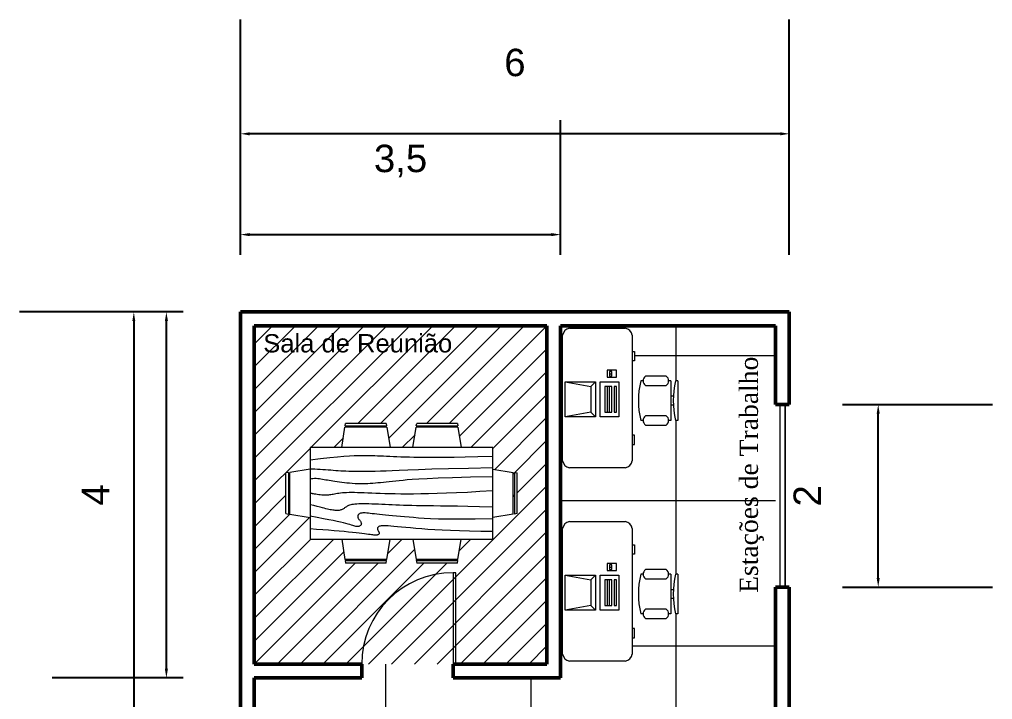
# Model space of a CAD drawing. Header units: metres. Extents: x -2.4 to 9.7, y -1.7 to 13.2.
# Drawn here: x -2.42 to 8.22, y 5.76 to 13.2 of the extents above; entities that cross this region are included whole.
import ezdxf

# ---------------------------------------------------------------- set-up
doc = ezdxf.new("R2010")
doc.units = ezdxf.units.M
doc.linetypes.add('OCULTA2', pattern=[4.7625, 3.175, -1.5875])
for name, color, linetype, lineweight in [('ARQ_ALVENARIA_CORTE', 6, 'Continuous', 50), ('ARQ_COTAS', 1, 'Continuous', 9), ('ARQ_ESQUADRIAS', 2, 'Continuous', 20), ('ARQ_MOBILIARIO', 1, 'Continuous', 9), ('ARQ_PISO', 253, 'Continuous', 9), ('ARQ_TEXTO', 7, 'Continuous', 18)]:
    doc.layers.add(name, color=color, linetype=linetype, lineweight=lineweight)
doc.styles.get("Standard").update_dxf_attribs({"font": 'arial.ttf'})
doc.dimstyles.new('ISO-25', dxfattribs={"dimtxt": 0.3, "dimasz": 0.1, "dimexe": 1.25, "dimexo": 0.625, "dimtad": 1, "dimtxsty": 'Standard', "dimcen": 2.5, "dimadec": 0, "dimazin": 0, "dimtfac": 1, "dimtmove": 0, "dimatfit": 3, "dimfxl": 1, "dimarcsym": 0})

# ---------------------------------------------------------------- blocks, each defined once
blk = doc.blocks.new('Terminal de computador')
at = {"linetype": 'Continuous'}
for p, q in [((-10, 11.5), (5, 11.5)), ((-8, 0.5), (-10, 11.5)), ((-10, -1.5), (-10, 11.5)), ((5, 11.5), (3, 0.5)), ((5, 11.5), (5, -1.5)), ((-10, -1.5), (-8, 0.5)), ((3, 0.5), (-8, 0.5)), ((3, 0.5), (5, -1.5)), ((5, -1.5), (-10, -1.5)), ((-10, -11.5), (-10, -3.5)), ((-10, -3.5), (5, -3.5)), ((5, -3.5), (5, -11.5)), ((-8, -5.5), (-8, -8.5)), ((3, -5.5), (-8, -5.5)), ((3, -6.5), (-8, -6.5)), ((-8, -7.5), (3, -7.5)), ((3, -8.5), (3, -5.5)), ((10, -6.5), (7, -6.5)), ((7, -6.5), (7, -10.5)), ((9.5, -7.5), (7.5, -7.5)), ((7.5, -7.5), (7.5, -8.5)), ((8.5, -7.5), (8.5, -8.5)), ((9.5, -8.5), (9.5, -7.5)), ((10, -10.5), (10, -6.5)), ((5, -11.5), (-10, -11.5)), ((-8, -8.5), (3, -8.5)), ((-8, -9.5), (-8, -10.5)), ((3, -9.5), (-8, -9.5)), ((-8, -10.5), (3, -10.5)), ((3, -10.5), (3, -9.5)), ((7, -10.5), (10, -10.5)), ((7.5, -8.5), (9.5, -8.5))]:
    blk.add_line(p, q, dxfattribs=at)
blk = doc.blocks.new('Mesa - 30 x 60 in.')
at = {"linetype": 'Continuous'}
for p, q in [((-26.999995, 0), (26.999995, 0)), ((-29.999995, -27), (-29.999995, -3)), ((29.999995, -3), (29.999995, -27)), ((26.999995, -30), (-26.999995, -30)), ((-20.000005, -30), (-20.000005, -31)), ((-20.000005, -31), (-16.000005, -31)), ((-16.000005, -31), (-16.000005, -30)), ((15.999995, -31), (15.999995, -30)), ((19.999995, -31), (15.999995, -31)), ((19.999995, -30), (19.999995, -31))]:
    blk.add_line(p, q, dxfattribs=at)
for centre, start, end in [((-26.499995, -3.5), 98.1301, 171.8699), ((26.499995, -3.5), 8.130102, 81.8699), ((-26.499995, -26.5), 188.1301, 261.8699), ((26.499995, -26.5), 278.1301, 351.8699)]:
    blk.add_arc(centre, 3.535534, start, end, dxfattribs=at)
blk = doc.blocks.new('Cadeira - Mesa')
at = {"linetype": 'Continuous'}
for p, q in [((-8.5, 0), (-8.5, -1)), ((-8.5, 0), (8.5, 0)), ((8.5, 0), (8.5, -1)), ((-8.5, -3), (-8.5, -4)), ((-8.5, -3), (8.5, -3)), ((-2, -3), (-2, -1.9355)), ((2, -1.9576), (2, -3)), ((8.5, -3), (8.5, -4)), ((-10.5, -5), (-10.5, -14)), ((-6.5, -14), (-6.5, -5)), ((6.5, -5), (6.5, -14)), ((10.5, -14), (10.5, -5)), ((-8.5, -15), (-8.5, -16)), ((8.5, -15), (8.5, -16))]:
    blk.add_line(p, q, dxfattribs=at)
for centre, radius, start, end in [((-8.5, -6.5), 2.5, 36.8699, 143.1301), ((0, 34.625), 36.625, 256.5803, 283.4197), ((8.5, -6.5), 2.5, 36.8699, 143.1301), ((-8.5, -12.5), 2.5, 216.8699, 323.1301), ((0, 19.625), 36.625, 256.5803, 283.4197), ((8.5, -12.5), 2.5, 216.8699, 323.1301)]:
    blk.add_arc(centre, radius, start, end, dxfattribs=at)
blk = doc.blocks.new('Mesa de jantar - 36 x 72 in.')
at = {"linetype": 'Continuous'}
for p, q in [((-22, 27.5), (-22.1562, 26.50042)), ((-22, 27.5), (-6, 27.5)), ((-5.8437, 26.49966), (-6, 27.5)), ((6, 27.5), (5.8438, 26.50042)), ((6, 27.5), (22, 27.5)), ((22.1563, 26.49966), (22, 27.5)), ((-22.2343, 26.00059), (-23.4847, 17.99762)), ((-22.2304, 26), (-5.7608, 26)), ((-5.8416, 26.5), (-22.1534, 26.5)), ((-4.5152, 17.99762), (-5.7655, 25.99926)), ((5.7657, 26.00059), (4.5153, 17.99762)), ((5.7696, 26), (22.2392, 26)), ((22.1584, 26.5), (5.8466, 26.5)), ((23.4848, 17.99762), (22.2345, 25.99926)), ((36, 18), (-36, 18)), ((-36, 18), (-36, -18)), ((36, -18), (36, 18)), ((-45.5, 8), (-44.5004, 8.15617)), ((-45.5, 8), (-45.5, -8)), ((-44.5, -8.15843), (-44.5, 8.15338)), ((-44.0006, 8.23428), (-35.9976, 9.48474)), ((-44, 8.23041), (-44, -8.23915)), ((44.0006, 8.23428), (35.9976, 9.48474)), ((44, 8.23041), (44, -8.23915)), ((44.5, -8.15843), (44.5, 8.15338)), ((45.5, 8), (44.5005, 8.15617)), ((45.5, 8), (45.5, -8)), ((-44.4997, -8.15631), (-45.5, -8)), ((-35.9976, -9.48476), (-43.9993, -8.2345)), ((35.9976, -9.48476), (43.9993, -8.2345)), ((44.4997, -8.15631), (45.5, -8)), ((-36, -18), (36, -18)), ((-22.2343, -26.0006), (-23.4847, -17.99762)), ((-4.5152, -17.99762), (-5.7655, -25.99928)), ((5.7657, -26.0006), (4.5153, -17.99762)), ((23.4848, -17.99762), (22.2345, -25.99928)), ((-22.2304, -26), (-5.7608, -26)), ((-22, -27.5), (-22.1562, -26.50044)), ((-5.8416, -26.5), (-22.1534, -26.5)), ((-5.8437, -26.49967), (-6, -27.5)), ((5.7696, -26), (22.2392, -26)), ((6, -27.5), (5.8438, -26.50044)), ((22.1584, -26.5), (5.8466, -26.5)), ((22.1563, -26.49967), (22, -27.5)), ((-22, -27.5), (-6, -27.5)), ((6, -27.5), (22, -27.5))]:
    blk.add_line(p, q, dxfattribs=at)
for points in [[(-36, 15), (-31.1772, 14.97754), (-26.8079, 14.91406), (-22.8538, 14.81543), (-19.276, 14.6875), (-16.0362, 14.53613), (-13.0957, 14.36718), (-10.4159, 14.18652), (-7.9583, 14), (-5.6904, 13.81315), (-3.6035, 13.63021), (-1.6954, 13.45508), (0.0365, 13.29166), (1.5945, 13.14388), (2.9811, 13.01562), (4.1988, 12.9108), (5.25, 12.83333), (6.1393, 12.78613), (6.8802, 12.76823), (7.4883, 12.77767), (7.9792, 12.8125), (8.3685, 12.87077), (8.6719, 12.95052), (8.9049, 13.0498), (9.0833, 13.16666), (9.2205, 13.29899), (9.3216, 13.44401), (9.3895, 13.59879), (9.4271, 13.76041), (9.4373, 13.92594), (9.4232, 14.09245), (9.3875, 14.257), (9.3333, 14.41666), (9.2638, 14.56917), (9.1836, 14.71484), (9.0975, 14.85465), (9.0104, 14.98958), (8.9272, 15.1206), (8.8529, 15.2487), (8.7922, 15.37483), (8.75, 15.5), (8.7305, 15.62467), (8.7344, 15.74739), (8.7617, 15.86621), (8.8125, 15.97916), (8.8867, 16.08431), (8.9844, 16.17968), (9.1055, 16.26334), (9.25, 16.33333), (9.4189, 16.38802), (9.6172, 16.42708), (9.8506, 16.45052), (10.125, 16.45833), (10.4463, 16.45052), (10.8203, 16.42708), (11.2529, 16.38802), (11.75, 16.33333), (12.3184, 16.26318), (12.9694, 16.17838), (13.7151, 16.07991), (14.5677, 15.96875), (15.5395, 15.84586), (16.6426, 15.71224), (17.8893, 15.56884), (19.2917, 15.41666), (20.859, 15.25667), (22.5879, 15.08984), (24.4721, 14.91715), (26.5052, 14.73958), (28.6809, 14.5581), (30.9929, 14.3737), (33.4347, 14.18733), (36, 14)], [(-36, 10), (-28.9766, 10.14274), (-23.1725, 10.20442), (-18.4241, 10.19775), (-14.5677, 10.13541), (-11.4399, 10.03011), (-8.877, 9.89453), (-6.7154, 9.74137), (-4.7917, 9.58333), (-2.9698, 9.43082), (-1.2246, 9.28515), (0.4415, 9.14534), (2.026, 9.01041), (3.5266, 8.87939), (4.9408, 8.7513), (6.266, 8.62516), (7.5, 8.5), (8.6411, 8.37549), (9.6914, 8.2539), (10.6538, 8.13818), (11.5312, 8.03125), (12.3267, 7.93603), (13.043, 7.85547), (13.6831, 7.79248), (14.25, 7.75), (14.7471, 7.7303), (15.1797, 7.73307), (15.5537, 7.75732), (15.875, 7.80208), (16.1494, 7.86637), (16.3828, 7.94922), (16.5811, 8.04964), (16.75, 8.16666), (16.8944, 8.29915), (17.0143, 8.44531), (17.1089, 8.60319), (17.1771, 8.77083), (17.218, 8.94629), (17.2305, 9.1276), (17.2137, 9.31282), (17.1667, 9.5), (17.0895, 9.6875), (16.987, 9.875), (16.8649, 10.0625), (16.7292, 10.25), (16.5856, 10.4375), (16.4401, 10.625), (16.2985, 10.8125), (16.1667, 11), (16.05, 11.18733), (15.9518, 11.3737), (15.8752, 11.5581), (15.8229, 11.73958), (15.798, 11.91715), (15.8034, 12.08984), (15.842, 12.25667), (15.9167, 12.41666), (16.0295, 12.56836), (16.1784, 12.70833), (16.3605, 12.83268), (16.5729, 12.9375), (16.8127, 13.01888), (17.0768, 13.07291), (17.3625, 13.0957), (17.6667, 13.08333), (17.9894, 13.03312), (18.3418, 12.94726), (18.7382, 12.82918), (19.1927, 12.68229), (19.7195, 12.51001), (20.3327, 12.31575), (21.0465, 12.10294), (21.875, 11.875), (22.8357, 11.63354), (23.959, 11.37304), (25.2786, 11.08618), (26.8282, 10.76562), (28.6414, 10.40405), (30.752, 9.99414), (33.1936, 9.52856), (36, 9)], [(-36, 5.5), (-30.7157, 5.3348), (-26.069, 5.20963), (-21.9946, 5.11767), (-18.4271, 5.05208), (-15.3009, 5.00602), (-12.5508, 4.97265), (-10.1112, 4.94515), (-7.9167, 4.91666), (-5.909, 4.88167), (-4.0586, 4.83984), (-2.3429, 4.79215), (-0.7396, 4.73958), (0.7739, 4.6831), (2.22, 4.6237), (3.6213, 4.56233), (5, 4.5), (6.373, 4.43782), (7.7344, 4.3776), (9.0723, 4.32129), (10.375, 4.27083), (11.6309, 4.22819), (12.8281, 4.19531), (13.9551, 4.17415), (15, 4.16666), (15.954, 4.17448), (16.819, 4.19791), (17.6001, 4.23698), (18.3021, 4.29166), (18.9299, 4.36198), (19.4883, 4.44791), (19.9823, 4.54948), (20.4167, 4.66666), (20.7969, 4.79899), (21.1302, 4.94401), (21.4245, 5.09879), (21.6875, 5.26041), (21.9271, 5.42594), (22.1511, 5.59245), (22.3672, 5.757), (22.5834, 5.91666), (22.8065, 6.06868), (23.0404, 6.21093), (23.2879, 6.34147), (23.5521, 6.45833), (23.8358, 6.55957), (24.142, 6.64323), (24.4735, 6.70735), (24.8334, 6.75), (25.2235, 6.76969), (25.642, 6.76692), (26.0858, 6.74267), (26.5521, 6.69791), (27.0379, 6.63362), (27.5404, 6.55078), (28.0565, 6.45036), (28.5834, 6.33333), (29.1242, 6.19987), (29.7071, 6.04687), (30.3661, 5.87044), (31.1354, 5.66666), (32.0493, 5.43164), (33.142, 5.16146), (34.4475, 4.85221), (36, 4.5)], [(-36, -1), (-30.7915, -0.6591), (-26.0195, -0.38216), (-21.6519, -0.16284), (-17.6563, 0.00521), (-14.0005, 0.12833), (-10.6523, 0.21289), (-7.5796, 0.26522), (-4.75, 0.29166), (-2.134, 0.29793), (0.2878, 0.28711), (2.5317, 0.26163), (4.6146, 0.22396), (6.5529, 0.17651), (8.3633, 0.12174), (10.0623, 0.06209), (11.6667, 0), (13.1899, -0.06201), (14.6341, -0.1211), (15.9982, -0.17432), (17.2813, -0.21875), (18.4823, -0.25147), (19.6003, -0.26953), (20.6343, -0.27002), (21.5834, -0.25), (22.4481, -0.20768), (23.2357, -0.14584), (23.9549, -0.06836), (24.6146, 0.02083), (25.2235, 0.11784), (25.7904, 0.21875), (26.3241, 0.31966), (26.8334, 0.41666), (27.3265, 0.50618), (27.8099, 0.58593), (28.2894, 0.65397), (28.7709, 0.70833), (29.2601, 0.74707), (29.763, 0.76823), (30.2855, 0.76985), (30.8334, 0.75), (31.4088, 0.70784), (31.9994, 0.64713), (32.589, 0.57275), (33.1615, 0.48958), (33.7008, 0.4025), (34.1908, 0.3164), (34.6153, 0.23616), (34.9584, 0.16666), (35.2099, 0.11165), (35.3848, 0.07031), (35.504, 0.04069), (35.5886, 0.02083), (35.6594, 0.00879), (35.7377, 0.0026), (35.8442, 0.00032), (36, 0)], [(-36, -6.5), (-27.1843, -6.31267), (-20.084, -6.1263), (-14.469, -5.9419), (-10.1094, -5.76042), (-6.7752, -5.58285), (-4.2363, -5.41016), (-2.2629, -5.24333), (-0.625, -5.08334), (0.8708, -4.93099), (2.2715, -4.78646), (3.5872, -4.64974), (4.8281, -4.52084), (6.0046, -4.39974), (7.127, -4.28646), (8.2053, -4.18099), (9.25, -4.08334), (10.2705, -3.99382), (11.2734, -3.91407), (12.2647, -3.84603), (13.25, -3.79167), (14.2354, -3.75293), (15.2266, -3.73177), (16.2295, -3.73015), (17.25, -3.75), (18.2912, -3.79248), (19.3451, -3.85547), (20.4009, -3.93604), (21.4479, -4.03125), (22.4754, -4.13819), (23.4727, -4.25391), (24.4289, -4.37549), (25.3334, -4.5), (26.1785, -4.62492), (26.9694, -4.74935), (27.7145, -4.87281), (28.4219, -4.99479), (29.1, -5.11483), (29.7572, -5.23242), (30.4016, -5.34709), (31.0417, -5.45834), (31.6837, -5.56437), (32.3262, -5.65821), (32.9658, -5.73153), (33.599, -5.77604), (34.2224, -5.78345), (34.8327, -5.74545), (35.4264, -5.65373), (36, -5.5)], [(-36, -10), (-26.4022, -9.81299), (-18.4675, -9.62891), (-11.9839, -9.45069), (-6.7396, -9.28125), (-2.5226, -9.12354), (0.8789, -8.98047), (3.6769, -8.85498), (6.0833, -8.75), (8.2767, -8.66765), (10.3021, -8.60677), (12.1712, -8.56543), (13.8958, -8.54167), (15.4876, -8.53353), (16.9583, -8.53907), (18.3197, -8.55632), (19.5834, -8.58334), (20.7616, -8.61841), (21.8685, -8.66081), (22.9188, -8.71004), (23.9271, -8.76563), (24.9081, -8.82707), (25.8763, -8.89388), (26.8465, -8.96558), (27.8334, -9.04167), (28.8474, -9.12118), (29.8828, -9.20117), (30.93, -9.27824), (31.9792, -9.34896), (33.0205, -9.40991), (34.0443, -9.45768), (35.0407, -9.48885), (36, -9.5)], [(-36, -14.5), (-30.0881, -14.33513), (-25.0332, -14.21224), (-20.7312, -14.12647), (-17.0781, -14.07292), (-13.97, -14.04671), (-11.3027, -14.04297), (-8.9724, -14.05681), (-6.875, -14.08334), (-4.9224, -14.11833), (-3.0905, -14.16016), (-1.3709, -14.20785), (0.2448, -14.26042), (1.7647, -14.3169), (3.1973, -14.3763), (4.5507, -14.43767), (5.8333, -14.5), (7.0554, -14.5621), (8.235, -14.62175), (9.3922, -14.67652), (10.5469, -14.72396), (11.7192, -14.76164), (12.929, -14.78711), (14.1965, -14.79794), (15.5417, -14.79167), (16.9933, -14.76424), (18.6152, -14.70508), (20.4804, -14.60197), (22.6615, -14.44271), (25.2312, -14.21509), (28.2624, -13.9069), (31.8277, -13.50594), (36, -13)]]:
    blk.add_lwpolyline(points, dxfattribs=at)
blk = doc.blocks.new('*D18')
at = {"layer": 'ARQ_COTAS', "color": 0, "lineweight": -2, "transparency": 16777216}
for p, q in [((-0.625, 10.001), (-2.416, 10.001)), ((-1.166, 9.901), (-1.166, 0.101)), ((-0.625, 0.001), (-2.416, 0.001))]:
    blk.add_line(p, q, dxfattribs=at)
at = {"layer": 'ARQ_COTAS', "color": 0, "transparency": 16777216}
for points in [[(-1.183, 9.901), (-1.15, 9.901), (-1.166, 10.001)], [(-1.183, 0.101), (-1.15, 0.101), (-1.166, 0.001)]]:
    blk.add_solid(points, dxfattribs=at)
at = {"layer": 'Defpoints', "color": 0, "transparency": 16777216}
for p in [(0, 10.001), (-1.166, 0.001), (0, 0.001)]:
    blk.add_point(p, dxfattribs=at)
at = {"layer": 'ARQ_COTAS', "color": 0, "transparency": 16777216, "insert": (-1.945, 5.001), "char_height": 0.3, "attachment_point": 5, "rotation": 90}
blk.add_mtext('10', dxfattribs=at)
blk = doc.blocks.new('*D27')
at = {"layer": 'ARQ_COTAS', "color": 0, "lineweight": -2, "transparency": 16777216}
for p, q in [((6.58, 8.99), (8.222, 8.99)), ((6.972, 7.093), (6.972, 8.89)), ((6.58, 6.993), (8.222, 6.993))]:
    blk.add_line(p, q, dxfattribs=at)
at = {"layer": 'ARQ_COTAS', "color": 0, "transparency": 16777216}
for points in [[(6.955, 8.89), (6.988, 8.89), (6.972, 8.99)], [(6.955, 7.093), (6.988, 7.093), (6.972, 6.993)]]:
    blk.add_solid(points, dxfattribs=at)
at = {"layer": 'Defpoints', "color": 0, "transparency": 16777216}
for p in [(5.955, 8.99), (6.972, 8.99), (5.955, 6.993)]:
    blk.add_point(p, dxfattribs=at)
at = {"layer": 'ARQ_COTAS', "color": 0, "transparency": 16777216, "insert": (6.196, 7.991), "char_height": 0.3, "attachment_point": 5, "rotation": 90}
blk.add_mtext('2', dxfattribs=at)
blk = doc.blocks.new('*D32')
at = {"layer": 'ARQ_COTAS', "color": 0, "lineweight": -2, "transparency": 16777216}
for p, q in [((0, 10.626), (0, 13.199)), ((6, 10.626), (6, 13.199)), ((5.9, 11.949), (0.1, 11.949))]:
    blk.add_line(p, q, dxfattribs=at)
at = {"layer": 'ARQ_COTAS', "color": 0, "transparency": 16777216}
for points in [[(0.1, 11.966), (0.1, 11.932), (0, 11.949)], [(5.9, 11.966), (5.9, 11.932), (6, 11.949)]]:
    blk.add_solid(points, dxfattribs=at)
at = {"layer": 'Defpoints', "color": 0, "transparency": 16777216}
for p in [(0, 11.949), (0, 10.001), (6, 10.001)]:
    blk.add_point(p, dxfattribs=at)
at = {"layer": 'ARQ_COTAS', "color": 0, "transparency": 16777216, "insert": (3, 12.727), "char_height": 0.3, "attachment_point": 5}
blk.add_mtext('6', dxfattribs=at)
blk = doc.blocks.new('*D33')
at = {"layer": 'ARQ_COTAS', "color": 0, "lineweight": -2, "transparency": 16777216}
for p, q in [((0, 10.626), (0, 12.097)), ((3.5, 10.626), (3.5, 12.097)), ((0.1, 10.847), (3.4, 10.847))]:
    blk.add_line(p, q, dxfattribs=at)
at = {"layer": 'ARQ_COTAS', "color": 0, "transparency": 16777216}
for points in [[(0.1, 10.864), (0.1, 10.83), (0, 10.847)], [(3.4, 10.864), (3.4, 10.83), (3.5, 10.847)]]:
    blk.add_solid(points, dxfattribs=at)
at = {"layer": 'Defpoints', "color": 0, "transparency": 16777216}
for p in [(3.5, 10.847), (0, 10.001), (3.5, 10.001)]:
    blk.add_point(p, dxfattribs=at)
at = {"layer": 'ARQ_COTAS', "color": 0, "transparency": 16777216, "insert": (1.75, 11.652), "char_height": 0.3, "attachment_point": 5}
blk.add_mtext('3,5', dxfattribs=at)
blk = doc.blocks.new('*D34')
at = {"layer": 'ARQ_COTAS', "color": 0, "lineweight": -2, "transparency": 16777216}
for p, q in [((-0.625, 10.001), (-2.06, 10.001)), ((-0.81, 6.101), (-0.81, 9.901)), ((-0.625, 6.001), (-2.06, 6.001))]:
    blk.add_line(p, q, dxfattribs=at)
at = {"layer": 'ARQ_COTAS', "color": 0, "transparency": 16777216}
for points in [[(-0.827, 9.901), (-0.793, 9.901), (-0.81, 10.001)], [(-0.827, 6.101), (-0.793, 6.101), (-0.81, 6.001)]]:
    blk.add_solid(points, dxfattribs=at)
at = {"layer": 'Defpoints', "color": 0, "transparency": 16777216}
for p in [(-0.81, 10.001), (0, 10.001), (0, 6.001)]:
    blk.add_point(p, dxfattribs=at)
at = {"layer": 'ARQ_COTAS', "color": 0, "transparency": 16777216, "insert": (-1.585, 8.001), "char_height": 0.3, "attachment_point": 5, "rotation": 90}
blk.add_mtext('4', dxfattribs=at)

msp = doc.modelspace()

# ---------------------------------------------------------------- hatches: boundary and pattern name
at = {"layer": 'ARQ_PISO', "linetype": 'OCULTA2'}
h = msp.add_hatch(dxfattribs=at)
h.set_pattern_fill('NET', color=256, scale=0.5)
h.paths.add_polyline_path([(5.85, 3.851), (4.65, 3.851), (4.65, 3.401), (4.5, 3.401), (4.5, 4.001), (5.85, 4.001), (5.85, 7.013), (5.85, 8.99), (5.85, 9.851), (3.5, 9.851), (3.5, 6.001), (2.325, 6.001), (2.325, 6.151), (1.325, 6.151), (1.325, 6.001), (0.15, 6.001), (0.15, 0.151), (0.25, 0.151), (0.25, 0.001), (1.05, 0.001), (1.05, 0.151), (4.5, 0.151), (4.5, 0.251), (4.65, 0.251), (4.65, 0.221), (4.65, 0.151), (5.85, 0.151), (5.84, 2.083, -0.132575), (5.812, 1.977, -0.104469), (5.738, 1.896, -0.090016), (5.637, 1.848, -0.08192), (5.514, 1.835, -0.08192), (5.394, 1.862, -0.090016), (5.299, 1.922, -0.104469), (5.236, 2.011, -0.117634), (5.219, 2.107, -0.117634), (5.247, 2.2, -0.104469), (5.321, 2.281, -0.090016), (5.422, 2.33, -0.067128), (5.522, 2.344), (5.189, 2.347), (5.189, 2.137), (5.024, 2.137), (5.075, 1.985, -0.501323), (4.949, 1.506, -0.132891), (4.896, 1.506, -0.501317), (4.77, 1.985), (4.821, 2.137), (4.745, 2.137), (4.745, 2.099), (4.669, 2.099), (4.669, 2.137), (4.65, 2.137), (4.65, 0.851), (4.5, 0.851), (4.5, 2.501), (4.5, 2.601), (4.65, 2.601), (4.65, 2.501), (5.85, 2.501)])
h.paths.add_polyline_path([(3.312, 2.43), (3.312, 2.405), (3.312, 2.105), (3.312, 2.08), (2.962, 2.08), (1.762, 2.08), (0.562, 2.08), (0.212, 2.08), (0.212, 2.105), (0.212, 2.405), (0.212, 2.43), (0.212, 3.63), (0.562, 3.63), (1.012, 3.63), (1.015, 3.457, -0.315299), (1.027, 3.475), (1.239, 3.552, -1), (1.251, 3.517), (1.04, 3.44, -0.520567), (1.015, 3.457), (1.012, 2.88), (1.762, 2.88), (2.512, 2.88), (2.512, 3.443, -0.269243), (2.493, 3.44), (2.282, 3.517, -1), (2.294, 3.552), (2.512, 3.473), (2.512, 3.63), (3.312, 3.63)], flags=16)
h.paths.add_polyline_path([(2.95, 2.43, -0.198912), (2.957, 2.427), (2.954, 2.43)], flags=0)
h.paths.add_polyline_path([(2.962, 2.105), (2.962, 2.195), (2.96, 2.195), (2.96, 2.105)], flags=0)
h.paths.add_polyline_path([(3.312, 2.43), (3.189, 2.43), (3.189, 2.405), (2.987, 2.405), (2.987, 2.203), (2.962, 2.203), (2.96, 2.09, -0.414214), (2.95, 2.08), (1.774, 2.08, -0.414214), (1.764, 2.09), (1.76, 2.09, -0.414214), (1.75, 2.08), (0.574, 2.08, -0.414214), (0.564, 2.09), (0.562, 2.08), (0.562, 2.105), (0.237, 2.105), (0.237, 2.405), (0.335, 2.405), (0.335, 2.43), (0.212, 2.43), (0.212, 3.63), (0.562, 3.63), (0.562, 2.43), (0.566, 2.427, -0.198912), (0.574, 2.43), (1.75, 2.43, -0.414214), (1.76, 2.42), (1.762, 2.88), (1.764, 2.42, -0.414214), (1.774, 2.43), (2.937, 2.43), (2.937, 2.08), (2.95, 2.08, 0.414214), (2.96, 2.09), (2.962, 2.105), (2.962, 2.199, 0.490314), (2.959, 2.197), (2.959, 2.313, -0.414214), (2.961, 2.315), (2.962, 2.315), (2.962, 2.43), (2.962, 3.63), (3.312, 3.63)], flags=16)
h.paths.add_polyline_path([(3.312, 2.43), (3.077, 2.43), (3.077, 2.432), (3.195, 2.432, -0.414214), (3.197, 2.43), (3.197, 2.43), (3.312, 2.43), (3.312, 2.455), (3.287, 2.455), (3.287, 3.605), (3.312, 3.605)], flags=0)
h.paths.add_polyline_path([(2.815, 2.255, -1), (2.755, 2.255, -1)], flags=0)
h.paths.add_polyline_path([(2.324, 2.975), (2.112, 3.052, 1), (2.099, 3.016), (2.311, 2.939, 1)], flags=0)
h.paths.add_polyline_path([(4.207, 6.185), (3.597, 6.185, -0.333333), (3.521, 6.262), (3.521, 7.633, -0.333333), (3.597, 7.709), (4.207, 7.709, -0.333333), (4.283, 7.633), (4.283, 7.455), (4.309, 7.455), (4.309, 7.354), (4.283, 7.354), (4.283, 6.541), (4.309, 6.541), (4.309, 6.439), (4.283, 6.439), (4.283, 6.262, -0.333333)], flags=16)
h.paths.add_polyline_path([(2.143, 3.532, 0.288082), (1.998, 3.42), (1.959, 3.313, 0.283449), (1.996, 3.136, -1.231297), (1.969, 3.11, -0.283523), (1.924, 3.326), (1.963, 3.432, -0.288938), (2.14, 3.57, -1.011911)], flags=0)
h.paths.add_polyline_path([(4.655, 6.651), (4.426, 6.651, -0.236068), (4.401, 6.702), (4.376, 6.702, -0.117647), (4.376, 7.134), (4.401, 7.134, -0.236068), (4.426, 7.185), (4.655, 7.185, -0.236068), (4.68, 7.134), (4.706, 7.134), (4.706, 6.969), (4.733, 6.969, -0.044926), (4.757, 7.134), (4.782, 7.134), (4.782, 6.702), (4.757, 6.702, -0.044926), (4.733, 6.867), (4.706, 6.867), (4.706, 6.702), (4.68, 6.702, -0.236068)], flags=16)
h.paths.add_polyline_path([(1.969, 2.255, -1), (1.909, 2.255, -1)], flags=0)
h.paths.add_polyline_path([(4.136, 6.742), (3.932, 6.742), (3.932, 7.123), (4.136, 7.123)], flags=0)
h.paths.add_polyline_path([(4.11, 6.792), (4.085, 6.792), (4.085, 7.072), (4.11, 7.072)], flags=0)
h.paths.add_polyline_path([(4.059, 6.792), (3.983, 6.792), (3.983, 7.072), (4.059, 7.072)], flags=0)
h.paths.add_polyline_path([(3.882, 6.742), (3.551, 6.742), (3.551, 7.123), (3.882, 7.123)], flags=0)
h.paths.add_polyline_path([(1.737, 2.105), (0.587, 2.105), (0.587, 2.43), (1.737, 2.43)], flags=0)
h.paths.add_polyline_path([(1.564, 3.11, -1.231297), (1.537, 3.136, 0.283449), (1.574, 3.313), (1.535, 3.42, 0.288046), (1.39, 3.532, -1.008535), (1.393, 3.57, -0.288569), (1.57, 3.433), (1.609, 3.326, -0.283523)], flags=0)
h.paths.add_polyline_path([(1.413, 3.073), (1.202, 2.996), (1.048, 3.419), (1.259, 3.496, -1)], flags=0)
h.paths.add_polyline_path([(1.615, 2.255, -1), (1.555, 2.255, -1)], flags=0)
h.paths.add_polyline_path([(1.222, 2.939), (1.433, 3.016, 1), (1.421, 3.052), (1.209, 2.975, 1)], flags=0)
h.paths.add_polyline_path([(4.11, 7.173), (4.009, 7.173), (4.009, 7.25), (4.11, 7.25)], flags=0)
h.paths.add_polyline_path([(4.059, 7.186), (4.034, 7.186), (4.034, 7.237), (4.059, 7.237)], flags=0)
h.paths.add_polyline_path([(0.564, 2.09), (0.564, 2.198, -0.645751), (0.562, 2.195), (0.562, 2.195), (0.562, 2.105)], flags=0)
h.paths.add_polyline_path([(0.237, 3.605), (0.237, 2.455), (0.212, 2.455), (0.212, 2.43), (0.327, 2.43), (0.327, 2.432), (0.445, 2.432, -0.414214), (0.447, 2.43), (0.447, 2.43), (0.562, 2.43), (0.562, 2.405), (0.562, 2.315), (0.564, 2.315), (0.564, 2.197), (0.562, 2.08), (0.562, 2.203), (0.537, 2.203), (0.537, 2.307), (0.562, 2.307), (0.562, 2.43), (0.212, 2.43), (0.212, 3.605)], flags=0)
h.paths.add_polyline_path([(0.769, 2.255, -1), (0.709, 2.255, -1)], flags=0)
h.paths.add_polyline_path([(4.207, 8.299), (3.597, 8.299, -0.333333), (3.521, 8.376), (3.521, 9.747, -0.333333), (3.597, 9.823), (4.207, 9.823, -0.333333), (4.283, 9.747), (4.283, 9.569), (4.309, 9.569), (4.309, 9.468), (4.283, 9.468), (4.283, 8.655), (4.309, 8.655), (4.309, 8.553), (4.283, 8.553), (4.283, 8.376, -0.333333)], flags=16)
h.paths.add_polyline_path([(4.655, 8.765), (4.426, 8.765, -0.236068), (4.401, 8.816), (4.376, 8.816, -0.117647), (4.376, 9.248), (4.401, 9.248, -0.236068), (4.426, 9.299), (4.655, 9.299, -0.236068), (4.68, 9.248), (4.706, 9.248), (4.706, 9.083), (4.733, 9.083, -0.044926), (4.757, 9.248), (4.782, 9.248), (4.782, 8.816), (4.757, 8.816, -0.044926), (4.733, 8.981), (4.706, 8.981), (4.706, 8.816), (4.68, 8.816, -0.236068)], flags=16)
h.paths.add_polyline_path([(4.136, 8.856), (3.932, 8.856), (3.932, 9.237), (4.136, 9.237)], flags=0)
h.paths.add_polyline_path([(4.11, 8.906), (4.085, 8.906), (4.085, 9.186), (4.11, 9.186)], flags=0)
h.paths.add_polyline_path([(3.882, 8.856), (3.551, 8.856), (3.551, 9.237), (3.882, 9.237)], flags=0)
h.paths.add_polyline_path([(4.059, 8.906), (3.983, 8.906), (3.983, 9.186), (4.059, 9.186)], flags=0)
h.paths.add_polyline_path([(4.11, 9.287), (4.009, 9.287), (4.009, 9.364), (4.11, 9.364)], flags=0)
h.paths.add_polyline_path([(4.059, 9.3), (4.034, 9.3), (4.034, 9.351), (4.059, 9.351)], flags=0)
h = msp.add_hatch(dxfattribs=at)
h.set_pattern_fill('JIS_WOOD', color=256, scale=0.25)
h.paths.add_polyline_path([(3.35, 9.851), (0.15, 9.851), (0.15, 6.151), (3.35, 6.151)])
h.paths.add_polyline_path([(2.372, 8.782), (2.376, 8.755), (1.923, 8.755), (1.927, 8.782)], flags=16)
h.paths.add_polyline_path([(2.378, 8.741), (2.413, 8.519), (2.76, 8.519), (2.76, 8.282), (2.983, 8.247), (2.983, 8.001), (2.997, 8.001), (2.997, 8.245), (3.024, 8.241), (3.024, 7.796), (2.997, 7.792), (2.997, 8.001), (2.983, 8.001), (2.983, 7.79), (2.76, 7.755), (2.76, 7.519), (2.413, 7.519), (2.378, 7.296), (1.921, 7.296), (1.886, 7.519), (1.635, 7.519), (1.6, 7.296), (1.143, 7.296), (1.108, 7.519), (0.76, 7.519), (0.76, 7.755), (0.538, 7.79), (0.538, 8.001), (0.524, 8.001), (0.524, 7.792), (0.497, 7.796), (0.497, 8.241), (0.524, 8.245), (0.524, 8.001), (0.538, 8.001), (0.538, 8.247), (0.76, 8.282), (0.76, 8.519), (1.108, 8.519), (1.143, 8.741), (1.6, 8.741), (1.635, 8.519), (1.886, 8.519), (1.921, 8.741)], flags=16)
h.paths.add_polyline_path([(1.594, 8.782), (1.598, 8.755), (1.145, 8.755), (1.149, 8.782)], flags=16)
h.paths.add_polyline_path([(1.75, 8.011), (1.752, 8.011), (1.75, 8.011), (1.75, 7.65), (1.716, 7.653), (1.678, 7.657), (1.644, 7.66), (1.615, 7.662), (1.59, 7.663), (1.569, 7.664), (1.552, 7.664), (1.539, 7.663), (1.528, 7.661), (1.52, 7.659), (1.513, 7.656), (1.508, 7.653), (1.504, 7.649), (1.502, 7.645), (1.5, 7.641), (1.499, 7.636), (1.498, 7.632), (1.499, 7.627), (1.5, 7.622), (1.501, 7.618), (1.503, 7.614), (1.505, 7.61), (1.508, 7.606), (1.512, 7.599), (1.516, 7.593), (1.519, 7.584), (1.516, 7.574), (1.509, 7.568), (1.501, 7.564), (1.491, 7.562), (1.487, 7.562), (1.493, 7.562), (1.499, 7.563), (1.504, 7.565), (1.508, 7.567), (1.511, 7.569), (1.514, 7.572), (1.516, 7.575), (1.517, 7.578), (1.518, 7.581), (1.518, 7.584), (1.517, 7.588), (1.516, 7.591), (1.515, 7.595), (1.512, 7.599), (1.51, 7.602), (1.506, 7.609), (1.502, 7.616), (1.499, 7.625), (1.498, 7.634), (1.5, 7.643), (1.506, 7.651), (1.516, 7.658), (1.528, 7.661), (1.539, 7.663), (1.552, 7.664), (1.569, 7.664), (1.59, 7.663), (1.615, 7.662), (1.644, 7.66), (1.678, 7.657), (1.716, 7.653), (1.75, 7.65), (1.75, 7.764), (1.704, 7.768), (1.662, 7.772), (1.623, 7.775), (1.586, 7.779), (1.552, 7.782), (1.52, 7.786), (1.491, 7.789), (1.465, 7.792), (1.44, 7.795), (1.418, 7.798), (1.398, 7.8), (1.38, 7.802), (1.365, 7.803), (1.351, 7.804), (1.339, 7.804), (1.328, 7.803), (1.319, 7.802), (1.312, 7.8), (1.305, 7.798), (1.3, 7.795), (1.295, 7.792), (1.291, 7.788), (1.288, 7.784), (1.285, 7.78), (1.283, 7.775), (1.282, 7.77), (1.282, 7.765), (1.282, 7.76), (1.284, 7.755), (1.286, 7.749), (1.289, 7.744), (1.292, 7.739), (1.296, 7.734), (1.3, 7.729), (1.304, 7.723), (1.31, 7.715), (1.316, 7.705), (1.321, 7.695), (1.322, 7.685), (1.32, 7.676), (1.314, 7.667), (1.303, 7.66), (1.29, 7.656), (1.286, 7.655), (1.293, 7.657), (1.3, 7.659), (1.306, 7.662), (1.311, 7.666), (1.315, 7.669), (1.318, 7.674), (1.32, 7.678), (1.321, 7.683), (1.322, 7.687), (1.321, 7.692), (1.319, 7.697), (1.317, 7.703), (1.315, 7.708), (1.311, 7.713), (1.308, 7.718), (1.304, 7.723), (1.3, 7.729), (1.296, 7.734), (1.29, 7.742), (1.284, 7.752), (1.282, 7.762), (1.282, 7.773), (1.286, 7.782), (1.293, 7.79), (1.302, 7.797), (1.312, 7.8), (1.319, 7.802), (1.328, 7.803), (1.339, 7.804), (1.351, 7.804), (1.365, 7.803), (1.38, 7.802), (1.398, 7.8), (1.418, 7.798), (1.44, 7.795), (1.465, 7.792), (1.491, 7.789), (1.52, 7.786), (1.552, 7.782), (1.586, 7.779), (1.623, 7.775), (1.662, 7.772), (1.704, 7.768), (1.748, 7.764), (1.75, 7.764), (1.75, 7.888), (1.739, 7.888), (1.699, 7.89), (1.66, 7.892), (1.622, 7.894), (1.583, 7.895), (1.546, 7.897), (1.508, 7.898), (1.472, 7.9), (1.437, 7.901), (1.404, 7.902), (1.373, 7.903), (1.344, 7.903), (1.317, 7.903), (1.293, 7.902), (1.272, 7.901), (1.252, 7.899), (1.235, 7.897), (1.219, 7.895), (1.205, 7.892), (1.193, 7.889), (1.183, 7.885), (1.174, 7.881), (1.165, 7.877), (1.158, 7.872), (1.151, 7.868), (1.145, 7.863), (1.139, 7.859), (1.133, 7.854), (1.124, 7.848), (1.12, 7.846), (1.127, 7.85), (1.133, 7.854), (1.139, 7.859), (1.145, 7.863), (1.151, 7.868), (1.158, 7.872), (1.165, 7.877), (1.174, 7.881), (1.183, 7.885), (1.193, 7.889), (1.205, 7.892), (1.219, 7.895), (1.235, 7.897), (1.252, 7.899), (1.272, 7.901), (1.293, 7.902), (1.317, 7.903), (1.344, 7.903), (1.373, 7.903), (1.404, 7.902), (1.437, 7.901), (1.472, 7.9), (1.508, 7.898), (1.546, 7.897), (1.583, 7.895), (1.622, 7.894), (1.66, 7.892), (1.699, 7.89), (1.739, 7.888), (1.75, 7.888), (1.75, 8.011), (1.69, 8.011), (1.632, 8.012), (1.578, 8.014), (1.528, 8.015), (1.481, 8.017), (1.436, 8.019), (1.394, 8.02), (1.354, 8.022), (1.316, 8.023), (1.28, 8.025), (1.247, 8.026), (1.216, 8.026), (1.187, 8.026), (1.161, 8.025), (1.137, 8.024), (1.115, 8.023), (1.095, 8.02), (1.077, 8.018), (1.06, 8.015), (1.044, 8.012), (1.029, 8.01), (1.015, 8.007), (1.001, 8.004), (0.988, 8.002), (0.975, 8), (0.961, 7.999), (0.948, 7.998), (0.934, 7.997), (0.919, 7.997), (0.904, 7.998), (0.888, 7.999), (0.872, 8.001), (0.855, 8.003), (0.839, 8.005), (0.824, 8.007), (0.811, 8.01), (0.799, 8.012), (0.786, 8.015), (0.778, 8.017), (0.774, 8.017), (0.772, 8.018), (0.77, 8.018), (0.767, 8.019), (0.765, 8.019), (0.77, 8.018), (0.774, 8.017), (0.778, 8.017), (0.782, 8.015), (0.789, 8.014), (0.799, 8.012), (0.811, 8.01), (0.824, 8.007), (0.839, 8.005), (0.855, 8.003), (0.872, 8.001), (0.888, 7.999), (0.904, 7.998), (0.919, 7.997), (0.934, 7.997), (0.948, 7.998), (0.961, 7.999), (0.975, 8), (0.988, 8.002), (1.001, 8.004), (1.015, 8.007), (1.029, 8.01), (1.044, 8.012), (1.06, 8.015), (1.077, 8.018), (1.095, 8.02), (1.115, 8.023), (1.137, 8.024), (1.161, 8.025), (1.187, 8.026), (1.216, 8.026), (1.247, 8.026), (1.28, 8.025), (1.316, 8.023), (1.354, 8.022), (1.394, 8.02), (1.436, 8.019), (1.481, 8.017), (1.528, 8.015), (1.578, 8.014), (1.632, 8.012), (1.69, 8.011), (1.75, 8.011), (1.75, 8.415), (1.754, 8.415), (1.75, 8.415)], flags=0)
h.paths.add_polyline_path([(2.376, 7.282), (2.372, 7.255), (1.927, 7.255), (1.923, 7.282)], flags=16)
h.paths.add_polyline_path([(1.594, 7.255), (1.149, 7.255), (1.145, 7.282), (1.598, 7.282)], flags=16)

# ---------------------------------------------------------------- linework, layer by layer
at = {"layer": 'ARQ_ALVENARIA_CORTE'}
for p, q in [((6, 10.001), (0, 10.001)), ((0, 10.001), (0, 0.001)), ((0, 10.001), (3.5, 10.001)), ((6, 8.99), (6, 10.001)), ((0.15, 9.851), (0.15, 6.151)), ((3.35, 9.851), (0.15, 9.851)), ((3.35, 9.851), (3.35, 6.151)), ((5.85, 9.851), (3.5, 9.851)), ((3.5, 9.851), (3.5, 6.001)), ((5.85, 8.99), (5.85, 9.851)), ((5.85, 8.99), (6, 8.99)), ((5.85, 4.001), (5.85, 6.993)), ((5.895, 6.993), (5.85, 6.993)), ((5.895, 6.993), (6, 6.993)), ((6, 0.001), (6, 6.993)), ((1.325, 6.151), (0.15, 6.151)), ((1.325, 6.001), (1.325, 6.151)), ((3.35, 6.151), (2.325, 6.151)), ((2.325, 6.001), (2.325, 6.151)), ((0.15, 6.001), (0.15, 0.151)), ((1.325, 6.001), (0.15, 6.001)), ((3.5, 6.001), (2.325, 6.001))]:
    msp.add_line(p, q, dxfattribs=at)
at = {"layer": 'ARQ_ESQUADRIAS', "linetype": 'OCULTA2'}
for p, q in [((5.895, 8.99), (5.895, 7.013)), ((5.955, 8.99), (5.955, 7.013))]:
    msp.add_line(p, q, dxfattribs=at)
at = {"layer": 'ARQ_ESQUADRIAS'}
for p, q in [((5.955, 6.993), (5.955, 8.99)), ((5.895, 7.013), (5.895, 6.993)), ((5.955, 7.013), (5.955, 6.993))]:
    msp.add_line(p, q, dxfattribs=at)
msp.add_lwpolyline([(2.325, 6.151), (2.355, 6.151), (2.355, 7.151), (2.325, 7.151)], close=True, dxfattribs=at)
msp.add_arc((2.325, 6.151), 1, 90, 180, dxfattribs=at)

# ---------------------------------------------------------------- block references
at = {"layer": 'ARQ_MOBILIARIO', "linetype": 'OCULTA2', "zscale": 0.0254}
for name, p, xscale, yscale, rotation in [('Mesa - 30 x 60 in.', (3.521, 9.061), 0.0254, 0.0254, 90), ('Terminal de computador', (3.843, 9.11), 0.0254, 0.0254, 90), ('Cadeira - Mesa', (4.782, 9.032), 0.0254, 0.0254, 270), ('Mesa de jantar - 36 x 72 in.', (1.76, 8.019), 0.0277777194, 0.0277777194, 180), ('Mesa - 30 x 60 in.', (3.521, 6.947), 0.0254, 0.0254, 90), ('Terminal de computador', (3.843, 6.996), 0.0254, 0.0254, 90), ('Cadeira - Mesa', (4.782, 6.918), 0.0254, 0.0254, 270)]:
    msp.add_blockref(name, p, dxfattribs=dict(at, xscale=xscale, yscale=yscale, rotation=rotation))

# ---------------------------------------------------------------- texts
at = {"layer": 'ARQ_TEXTO', "insert": (0.249, 9.759), "char_height": 0.2, "attachment_point": 1}
msp.add_mtext('Sala de Reunião', dxfattribs=at)
at = {"layer": 'ARQ_TEXTO', "insert": (5.457, 6.93), "char_height": 0.2, "attachment_point": 1, "rotation": 90}
msp.add_mtext_dynamic_manual_height_columns('{\\fTimes New Roman|b0|i0|c0|p18;Estações de Trabalho}', width=2.87307, gutter_width=12.5, heights=[0], dxfattribs=at)

# ---------------------------------------------------------------- dimensions: what is measured, and where the dimension line sits
at = {"layer": 'ARQ_COTAS'}
for base, p1, p2, picture, middle in [((0, 11.949), (6, 10.001), (0, 10.001), '*D32', (3, 12.727)), ((3.5, 10.847), (0, 10.001), (3.5, 10.001), '*D33', (1.75, 11.652))]:
    dim = msp.add_linear_dim(base=base, p1=p1, p2=p2, dimstyle='ISO-25', dxfattribs=at)
    dim.commit()
    dim.dimension.update_dxf_attribs({"geometry": picture, "text_midpoint": middle})
for base, p1, p2, picture, middle in [((-1.166, 0.001), (0, 10.001), (0, 0.001), '*D18', (-1.945, 5.001)), ((-0.81, 10.001), (0, 6.001), (0, 10.001), '*D34', (-1.585, 8.001)), ((6.972, 8.99), (5.955, 6.993), (5.955, 8.99), '*D27', (6.196, 7.991))]:
    dim = msp.add_linear_dim(base=base, p1=p1, p2=p2, angle=90, dimstyle='ISO-25', dxfattribs=at)
    dim.commit()
    dim.dimension.update_dxf_attribs({"geometry": picture, "text_midpoint": middle})

doc.saveas('drawing.dxf')
